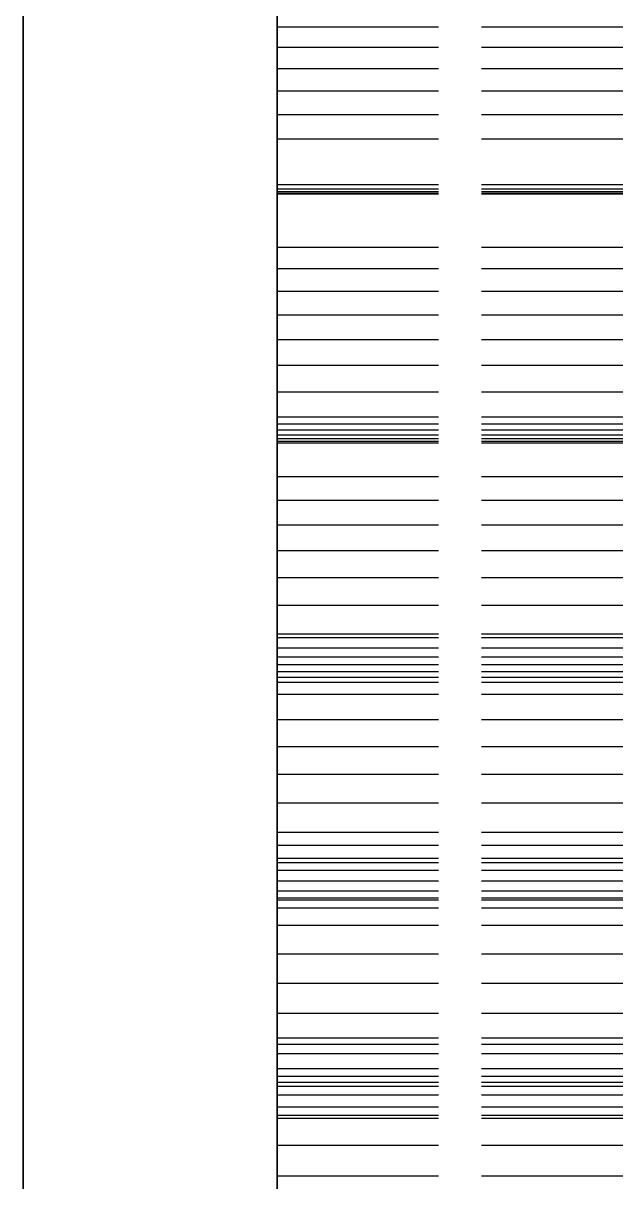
# Model space of a CAD drawing. Header units: millimetres. Extents: x -27 to 154, y -43 to 55.
# Drawn here: x 46.25 to 49.75, y -12.37 to -5.52 of the extents above; entities that cross this region are included whole.
import ezdxf

# ---------------------------------------------------------------- set-up
doc = ezdxf.new("R2010")
doc.units = ezdxf.units.MM
doc.linetypes.add('DASHED', pattern=[1.524, 1.27, -0.254])
doc.layers.add('HIDDEN', color=8, linetype='DASHED')
doc.layers.add('VISIBLE', color=7, linetype='CONTINUOUS')

msp = doc.modelspace()

# ---------------------------------------------------------------- linework, layer by layer
at = {"layer": 'HIDDEN'}
for points in [[(46.24925, -5.16071), (46.24925, -5.76786), (46.24925, -6.375), (46.24925, -6.98214), (46.24925, -7.58929), (46.24925, -8.19643), (46.24925, -8.80357), (46.24925, -9.41071), (46.24925, -10.01786), (46.24925, -10.625), (46.24925, -11.23214), (46.24925, -11.83929), (46.24925, -12.44643), (46.24925, -13.05357), (46.24925, -13.66071), (46.24925, -14.26786), (46.24925, -14.875), (46.24925, -15.48214), (46.24925, -16.08929), (46.24925, -16.69643), (46.24925, -17.30357), (46.24925, -17.91071), (46.24925, -18.51786), (46.24925, -19.125)], [(47.74925, -5.16071), (47.74925, -5.76786), (47.74925, -6.375), (47.74925, -6.98214), (47.74925, -7.58929), (47.74925, -8.19643), (47.74925, -8.80357), (47.74925, -9.41071), (47.74925, -10.01786), (47.74925, -10.625), (47.74925, -11.23214), (47.74925, -11.83929), (47.74925, -12.44643), (47.74925, -13.05357), (47.74925, -13.66071), (47.74925, -14.26786), (47.74925, -14.875), (47.74925, -15.48214), (47.74925, -16.08929), (47.74925, -16.69643), (47.74925, -17.30357), (47.74925, -17.91071), (47.74925, -18.51786), (47.74925, -19.125)], [(47.74925, -5.16071), (47.74925, -5.76786), (47.74925, -6.375), (47.74925, -6.98214), (47.74925, -7.58929), (47.74925, -8.19643), (47.74925, -8.80357), (47.74925, -9.41071), (47.74925, -10.01786), (47.74925, -10.625), (47.74925, -11.23214), (47.74925, -11.83929), (47.74925, -12.44643), (47.74925, -13.05357), (47.74925, -13.66071), (47.74925, -14.26786), (47.74925, -14.875), (47.74925, -15.48214), (47.74925, -16.08929), (47.74925, -16.69643), (47.74925, -17.30357), (47.74925, -17.91071), (47.74925, -18.51786), (47.74925, -19.125)], [(47.74925, -5.43503), (47.74925, -5.54675)], [(47.74925, -5.54675), (47.74925, -5.43503)], [(47.74925, -5.54675), (47.74925, -5.66622)], [(47.74925, -5.66622), (47.74925, -5.54675)], [(51.74925, -5.54675), (47.74925, -5.54675)], [(51.74925, -5.54675), (47.74925, -5.54675)], [(47.74925, -5.66622), (47.74925, -5.79272)], [(47.74925, -5.79272), (47.74925, -5.66622)], [(51.74925, -5.66622), (47.74925, -5.66622)], [(51.74925, -5.66622), (47.74925, -5.66622)], [(47.74925, -5.79272), (47.74925, -5.92575)], [(47.74925, -5.92575), (47.74925, -5.79272)], [(51.74925, -5.79272), (47.74925, -5.79272)], [(51.74925, -5.79272), (47.74925, -5.79272)], [(47.74925, -5.92575), (47.74925, -6.06492)], [(47.74925, -6.06492), (47.74925, -5.92575)], [(51.74925, -5.92575), (47.74925, -5.92575)], [(51.74925, -5.92575), (47.74925, -5.92575)], [(47.74925, -6.06492), (47.74925, -6.20995)], [(47.74925, -6.20995), (47.74925, -6.06492)], [(51.74925, -6.06492), (47.74925, -6.06492)], [(51.74925, -6.06492), (47.74925, -6.06492)], [(47.74925, -6.20995), (47.74925, -6.52324)], [(47.74925, -6.52324), (47.74925, -6.20995)], [(51.74925, -6.20995), (47.74925, -6.20995)], [(51.74925, -6.20995), (47.74925, -6.20995)], [(47.74925, -6.50399), (47.74925, -6.47908)], [(47.74925, -6.47908), (47.74925, -6.84931)], [(47.74925, -6.84931), (47.74925, -6.47908)], [(47.74925, -6.47908), (47.74925, -6.50399)], [(51.74925, -6.47908), (47.74925, -6.47908)], [(51.74925, -6.47908), (47.74925, -6.47908)], [(47.74925, -6.52119), (47.74925, -6.50399)], [(47.74925, -6.50399), (47.74925, -6.52119)], [(51.74925, -6.50399), (47.74925, -6.50399)], [(51.74925, -6.50399), (47.74925, -6.50399)], [(47.74925, -6.53134), (47.74925, -6.52119)], [(47.74925, -6.52119), (47.74925, -6.53134)], [(51.74925, -6.52119), (47.74925, -6.52119)], [(51.74925, -6.52119), (47.74925, -6.52119)], [(47.74925, -6.52324), (47.74925, -6.53208)], [(47.74925, -6.53208), (47.74925, -6.52324)], [(51.74925, -6.52324), (47.74925, -6.52324)], [(51.74925, -6.52324), (47.74925, -6.52324)], [(47.74925, -6.53486), (47.74925, -6.53134)], [(47.74925, -6.53134), (47.74925, -6.53486)], [(51.74925, -6.53134), (47.74925, -6.53134)], [(51.74925, -6.53134), (47.74925, -6.53134)], [(47.74925, -6.53208), (47.74925, -6.53486)], [(47.74925, -6.53486), (47.74925, -6.53208)], [(51.74925, -6.53208), (47.74925, -6.53208)], [(51.74925, -6.53208), (47.74925, -6.53208)], [(51.74925, -6.53486), (47.74925, -6.53486)], [(51.74925, -6.53486), (47.74925, -6.53486)], [(47.74925, -6.84931), (47.74925, -6.97527)], [(47.74925, -6.97527), (47.74925, -6.84931)], [(51.74925, -6.84931), (47.74925, -6.84931)], [(51.74925, -6.84931), (47.74925, -6.84931)], [(47.74925, -6.97527), (47.74925, -7.10867)], [(47.74925, -7.10867), (47.74925, -6.97527)], [(51.74925, -6.97527), (47.74925, -6.97527)], [(51.74925, -6.97527), (47.74925, -6.97527)], [(47.74925, -7.10867), (47.74925, -7.24883)], [(47.74925, -7.24883), (47.74925, -7.10867)], [(51.74925, -7.10867), (47.74925, -7.10867)], [(51.74925, -7.10867), (47.74925, -7.10867)], [(47.74925, -7.24883), (47.74925, -7.39524)], [(47.74925, -7.39524), (47.74925, -7.24883)], [(51.74925, -7.24883), (47.74925, -7.24883)], [(51.74925, -7.24883), (47.74925, -7.24883)], [(47.74925, -7.39524), (47.74925, -7.54753)], [(47.74925, -7.54753), (47.74925, -7.39524)], [(51.74925, -7.39524), (47.74925, -7.39524)], [(51.74925, -7.39524), (47.74925, -7.39524)], [(47.74925, -7.54753), (47.74925, -7.7054)], [(47.74925, -7.7054), (47.74925, -7.54753)], [(51.74925, -7.54753), (47.74925, -7.54753)], [(51.74925, -7.54753), (47.74925, -7.54753)], [(47.74925, -7.7054), (47.74925, -8.00616)], [(47.74925, -8.00616), (47.74925, -7.7054)], [(51.74925, -7.7054), (47.74925, -7.7054)], [(51.74925, -7.7054), (47.74925, -7.7054)], [(47.74925, -7.89421), (47.74925, -7.85159)], [(47.74925, -7.85159), (47.74925, -8.20515)], [(47.74925, -8.20515), (47.74925, -7.85159)], [(47.74925, -7.85159), (47.74925, -7.89421)], [(51.74925, -7.85159), (47.74925, -7.85159)], [(51.74925, -7.85159), (47.74925, -7.85159)], [(47.74925, -7.92944), (47.74925, -7.89421)], [(47.74925, -7.89421), (47.74925, -7.92944)], [(51.74925, -7.89421), (47.74925, -7.89421)], [(51.74925, -7.89421), (47.74925, -7.89421)], [(47.74925, -7.9579), (47.74925, -7.92944)], [(47.74925, -7.92944), (47.74925, -7.9579)], [(51.74925, -7.92944), (47.74925, -7.92944)], [(51.74925, -7.92944), (47.74925, -7.92944)], [(47.74925, -7.97998), (47.74925, -7.9579)], [(47.74925, -7.9579), (47.74925, -7.97998)], [(51.74925, -7.9579), (47.74925, -7.9579)], [(51.74925, -7.9579), (47.74925, -7.9579)], [(47.74925, -7.99599), (47.74925, -7.97998)], [(47.74925, -7.97998), (47.74925, -7.99599)], [(51.74925, -7.97998), (47.74925, -7.97998)], [(51.74925, -7.97998), (47.74925, -7.97998)], [(47.74925, -8.00616), (47.74925, -7.99599)], [(47.74925, -7.99599), (47.74925, -8.00616)], [(51.74925, -7.99599), (47.74925, -7.99599)], [(51.74925, -7.99599), (47.74925, -7.99599)], [(51.74925, -8.00616), (47.74925, -8.00616)], [(51.74925, -8.00616), (47.74925, -8.00616)], [(47.74925, -8.20515), (47.74925, -8.34428)], [(47.74925, -8.34428), (47.74925, -8.20515)], [(51.74925, -8.20515), (47.74925, -8.20515)], [(51.74925, -8.20515), (47.74925, -8.20515)], [(47.74925, -8.34428), (47.74925, -8.49049)], [(47.74925, -8.49049), (47.74925, -8.34428)], [(51.74925, -8.34428), (47.74925, -8.34428)], [(51.74925, -8.34428), (47.74925, -8.34428)], [(47.74925, -8.49049), (47.74925, -8.6431)], [(47.74925, -8.6431), (47.74925, -8.49049)], [(51.74925, -8.49049), (47.74925, -8.49049)], [(51.74925, -8.49049), (47.74925, -8.49049)], [(47.74925, -8.6431), (47.74925, -8.80164)], [(47.74925, -8.80164), (47.74925, -8.6431)], [(51.74925, -8.6431), (47.74925, -8.6431)], [(51.74925, -8.6431), (47.74925, -8.6431)], [(47.74925, -8.80164), (47.74925, -8.96574)], [(47.74925, -8.96574), (47.74925, -8.80164)], [(51.74925, -8.80164), (47.74925, -8.80164)], [(51.74925, -8.80164), (47.74925, -8.80164)], [(47.74925, -8.96574), (47.74925, -9.13511)], [(47.74925, -9.13511), (47.74925, -8.96574)], [(51.74925, -8.96574), (47.74925, -8.96574)], [(51.74925, -8.96574), (47.74925, -8.96574)], [(47.74925, -9.13511), (47.74925, -9.42078)], [(47.74925, -9.42078), (47.74925, -9.13511)], [(51.74925, -9.13511), (47.74925, -9.13511)], [(51.74925, -9.13511), (47.74925, -9.13511)], [(47.74925, -9.21708), (47.74925, -9.15711)], [(47.74925, -9.15711), (47.74925, -9.49099)], [(47.74925, -9.49099), (47.74925, -9.15711)], [(47.74925, -9.15711), (47.74925, -9.21708)], [(51.74925, -9.15711), (47.74925, -9.15711)], [(51.74925, -9.15711), (47.74925, -9.15711)], [(47.74925, -9.27004), (47.74925, -9.21708)], [(47.74925, -9.21708), (47.74925, -9.27004)], [(51.74925, -9.21708), (47.74925, -9.21708)], [(51.74925, -9.21708), (47.74925, -9.21708)], [(47.74925, -9.31656), (47.74925, -9.27004)], [(47.74925, -9.27004), (47.74925, -9.31656)], [(51.74925, -9.27004), (47.74925, -9.27004)], [(51.74925, -9.27004), (47.74925, -9.27004)], [(47.74925, -9.35702), (47.74925, -9.31656)], [(47.74925, -9.31656), (47.74925, -9.35702)], [(51.74925, -9.31656), (47.74925, -9.31656)], [(51.74925, -9.31656), (47.74925, -9.31656)], [(47.74925, -9.39169), (47.74925, -9.35702)], [(47.74925, -9.35702), (47.74925, -9.39169)], [(51.74925, -9.35702), (47.74925, -9.35702)], [(51.74925, -9.35702), (47.74925, -9.35702)], [(47.74925, -9.42078), (47.74925, -9.39169)], [(47.74925, -9.39169), (47.74925, -9.42078)], [(51.74925, -9.39169), (47.74925, -9.39169)], [(51.74925, -9.39169), (47.74925, -9.39169)], [(51.74925, -9.42078), (47.74925, -9.42078)], [(51.74925, -9.42078), (47.74925, -9.42078)], [(47.74925, -9.49099), (47.74925, -9.6421)], [(47.74925, -9.6421), (47.74925, -9.49099)], [(51.74925, -9.49099), (47.74925, -9.49099)], [(51.74925, -9.49099), (47.74925, -9.49099)], [(47.74925, -9.6421), (47.74925, -9.79986)], [(47.74925, -9.79986), (47.74925, -9.6421)], [(51.74925, -9.6421), (47.74925, -9.6421)], [(51.74925, -9.6421), (47.74925, -9.6421)], [(47.74925, -9.79986), (47.74925, -9.96362)], [(47.74925, -9.96362), (47.74925, -9.79986)], [(51.74925, -9.79986), (47.74925, -9.79986)], [(51.74925, -9.79986), (47.74925, -9.79986)], [(47.74925, -9.96362), (47.74925, -10.13294)], [(47.74925, -10.13294), (47.74925, -9.96362)], [(51.74925, -9.96362), (47.74925, -9.96362)], [(51.74925, -9.96362), (47.74925, -9.96362)], [(47.74925, -10.13294), (47.74925, -10.30746)], [(47.74925, -10.30746), (47.74925, -10.13294)], [(51.74925, -10.13294), (47.74925, -10.13294)], [(51.74925, -10.13294), (47.74925, -10.13294)], [(47.74925, -10.30746), (47.74925, -10.48689)], [(47.74925, -10.48689), (47.74925, -10.30746)], [(51.74925, -10.30746), (47.74925, -10.30746)], [(51.74925, -10.30746), (47.74925, -10.30746)], [(47.74925, -10.46131), (47.74925, -10.3845)], [(47.74925, -10.3845), (47.74925, -10.69586)], [(47.74925, -10.69586), (47.74925, -10.3845)], [(47.74925, -10.3845), (47.74925, -10.46131)], [(51.74925, -10.3845), (47.74925, -10.3845)], [(51.74925, -10.3845), (47.74925, -10.3845)], [(47.74925, -10.53155), (47.74925, -10.46131)], [(47.74925, -10.46131), (47.74925, -10.53155)], [(51.74925, -10.46131), (47.74925, -10.46131)], [(51.74925, -10.46131), (47.74925, -10.46131)], [(47.74925, -10.48689), (47.74925, -10.75501)], [(47.74925, -10.75501), (47.74925, -10.48689)], [(51.74925, -10.48689), (47.74925, -10.48689)], [(51.74925, -10.48689), (47.74925, -10.48689)], [(47.74925, -10.59574), (47.74925, -10.53155)], [(47.74925, -10.53155), (47.74925, -10.59574)], [(51.74925, -10.53155), (47.74925, -10.53155)], [(51.74925, -10.53155), (47.74925, -10.53155)], [(47.74925, -10.65423), (47.74925, -10.59574)], [(47.74925, -10.59574), (47.74925, -10.65423)], [(51.74925, -10.59574), (47.74925, -10.59574)], [(51.74925, -10.59574), (47.74925, -10.59574)], [(47.74925, -10.70725), (47.74925, -10.65423)], [(47.74925, -10.65423), (47.74925, -10.70725)], [(51.74925, -10.65423), (47.74925, -10.65423)], [(51.74925, -10.65423), (47.74925, -10.65423)], [(47.74925, -10.69586), (47.74925, -10.85766)], [(47.74925, -10.85766), (47.74925, -10.69586)], [(51.74925, -10.69586), (47.74925, -10.69586)], [(51.74925, -10.69586), (47.74925, -10.69586)], [(47.74925, -10.75501), (47.74925, -10.70725)], [(47.74925, -10.70725), (47.74925, -10.75501)], [(51.74925, -10.70725), (47.74925, -10.70725)], [(51.74925, -10.70725), (47.74925, -10.70725)], [(51.74925, -10.75501), (47.74925, -10.75501)], [(51.74925, -10.75501), (47.74925, -10.75501)], [(47.74925, -10.85766), (47.74925, -11.02562)], [(47.74925, -11.02562), (47.74925, -10.85766)], [(51.74925, -10.85766), (47.74925, -10.85766)], [(51.74925, -10.85766), (47.74925, -10.85766)], [(47.74925, -11.02562), (47.74925, -11.19915)], [(47.74925, -11.19915), (47.74925, -11.02562)], [(51.74925, -11.02562), (47.74925, -11.02562)], [(51.74925, -11.02562), (47.74925, -11.02562)], [(47.74925, -11.19915), (47.74925, -11.3778)], [(47.74925, -11.3778), (47.74925, -11.19915)], [(51.74925, -11.19915), (47.74925, -11.19915)], [(51.74925, -11.19915), (47.74925, -11.19915)], [(47.74925, -11.3778), (47.74925, -11.56124)], [(47.74925, -11.56124), (47.74925, -11.3778)], [(51.74925, -11.3778), (47.74925, -11.3778)], [(51.74925, -11.3778), (47.74925, -11.3778)], [(47.74925, -11.61629), (47.74925, -11.5233)], [(47.74925, -11.5233), (47.74925, -11.80947)], [(47.74925, -11.80947), (47.74925, -11.5233)], [(47.74925, -11.5233), (47.74925, -11.61629)], [(51.74925, -11.5233), (47.74925, -11.5233)], [(51.74925, -11.5233), (47.74925, -11.5233)], [(47.74925, -11.56124), (47.74925, -11.7492)], [(47.74925, -11.7492), (47.74925, -11.56124)], [(51.74925, -11.56124), (47.74925, -11.56124)], [(51.74925, -11.56124), (47.74925, -11.56124)], [(47.74925, -11.70321), (47.74925, -11.61629)], [(47.74925, -11.61629), (47.74925, -11.70321)], [(51.74925, -11.61629), (47.74925, -11.61629)], [(51.74925, -11.61629), (47.74925, -11.61629)], [(47.74925, -11.78452), (47.74925, -11.70321)], [(47.74925, -11.70321), (47.74925, -11.78452)], [(51.74925, -11.70321), (47.74925, -11.70321)], [(51.74925, -11.70321), (47.74925, -11.70321)], [(47.74925, -11.7492), (47.74925, -11.99749)], [(47.74925, -11.99749), (47.74925, -11.7492)], [(51.74925, -11.7492), (47.74925, -11.7492)], [(51.74925, -11.7492), (47.74925, -11.7492)], [(47.74925, -11.86054), (47.74925, -11.78452)], [(47.74925, -11.78452), (47.74925, -11.86054)], [(51.74925, -11.78452), (47.74925, -11.78452)], [(51.74925, -11.78452), (47.74925, -11.78452)], [(47.74925, -11.80947), (47.74925, -11.98058)], [(47.74925, -11.98058), (47.74925, -11.80947)], [(51.74925, -11.80947), (47.74925, -11.80947)], [(51.74925, -11.80947), (47.74925, -11.80947)], [(47.74925, -11.93147), (47.74925, -11.86054)], [(47.74925, -11.86054), (47.74925, -11.93147)], [(51.74925, -11.86054), (47.74925, -11.86054)], [(51.74925, -11.86054), (47.74925, -11.86054)], [(47.74925, -11.99749), (47.74925, -11.93147)], [(47.74925, -11.93147), (47.74925, -11.99749)], [(51.74925, -11.93147), (47.74925, -11.93147)], [(51.74925, -11.93147), (47.74925, -11.93147)], [(47.74925, -11.98058), (47.74925, -12.15732)], [(47.74925, -12.15732), (47.74925, -11.98058)], [(51.74925, -11.98058), (47.74925, -11.98058)], [(51.74925, -11.98058), (47.74925, -11.98058)], [(51.74925, -11.99749), (47.74925, -11.99749)], [(51.74925, -11.99749), (47.74925, -11.99749)], [(47.74925, -12.15732), (47.74925, -12.33912)], [(47.74925, -12.33912), (47.74925, -12.15732)], [(51.74925, -12.15732), (47.74925, -12.15732)], [(51.74925, -12.15732), (47.74925, -12.15732)], [(47.74925, -12.33912), (47.74925, -12.52558)], [(47.74925, -12.52558), (47.74925, -12.33912)], [(51.74925, -12.33912), (47.74925, -12.33912)], [(51.74925, -12.33912), (47.74925, -12.33912)]]:
    msp.add_lwpolyline(points, dxfattribs=at)
at = {"layer": 'VISIBLE'}
for points in [[(46.24925, -12.44643), (46.24925, -12.14286), (46.24925, -11.83929), (46.24925, -11.53571), (46.24925, -11.23214), (46.24925, -10.92857), (46.24925, -10.625), (46.24925, -10.32143), (46.24925, -10.01786), (46.24925, -9.71429), (46.24925, -9.41071), (46.24925, -9.10714), (46.24925, -8.80357), (46.24925, -8.5), (46.24925, -8.19643), (46.24925, -7.89286), (46.24925, -7.58929), (46.24925, -7.28571), (46.24925, -6.98214), (46.24925, -6.67857), (46.24925, -6.375), (46.24925, -6.07143), (46.24925, -5.76786), (46.24925, -5.46429)], [(47.74925, -12.44643), (47.74925, -12.14286), (47.74925, -11.83929), (47.74925, -11.53571), (47.74925, -11.23214), (47.74925, -10.92857), (47.74925, -10.625), (47.74925, -10.32143), (47.74925, -10.01786), (47.74925, -9.71429), (47.74925, -9.41071), (47.74925, -9.10714), (47.74925, -8.80357), (47.74925, -8.5), (47.74925, -8.19643), (47.74925, -7.89286), (47.74925, -7.58929), (47.74925, -7.28571), (47.74925, -6.98214), (47.74925, -6.67857), (47.74925, -6.375), (47.74925, -6.07143), (47.74925, -5.76786), (47.74925, -5.46429)], [(47.74925, -12.44643), (47.74925, -12.14286), (47.74925, -11.83929), (47.74925, -11.53571), (47.74925, -11.23214), (47.74925, -10.92857), (47.74925, -10.625), (47.74925, -10.32143), (47.74925, -10.01786), (47.74925, -9.71429), (47.74925, -9.41071), (47.74925, -9.10714), (47.74925, -8.80357), (47.74925, -8.5), (47.74925, -8.19643), (47.74925, -7.89286), (47.74925, -7.58929), (47.74925, -7.28571), (47.74925, -6.98214), (47.74925, -6.67857), (47.74925, -6.375), (47.74925, -6.07143), (47.74925, -5.76786), (47.74925, -5.46429)]]:
    msp.add_lwpolyline(points, dxfattribs=at)

doc.saveas('drawing.dxf')
